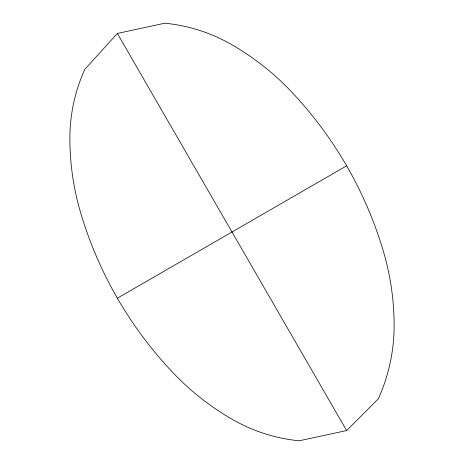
<?xml version="1.0" encoding="UTF-8"?>
<svg xmlns="http://www.w3.org/2000/svg" width="464" height="464" viewBox="0 0 464 464"><rect width="100%" height="100%" fill="white"/><g stroke="black" fill="none" stroke-linecap="round" stroke-linejoin="round"><path stroke-width="0.7" d="M117.363 33.443L84.75 69.443A167.289 167.289 0 0 0 69.878 138.4A261.998 261.998 0 0 0 80.73 213.034A395.809 395.809 0 0 0 172.794 372.488A261.998 261.998 0 0 0 232 419.201A167.289 167.289 0 0 0 299.152 440.8L346.637 430.557L378.328 398.82A177.631 177.631 0 0 0 394.122 325.6A261.998 261.998 0 0 0 383.27 250.966A395.809 395.809 0 0 0 291.206 91.512A261.998 261.998 0 0 0 232 44.799A167.289 167.289 0 0 0 164.848 23.2L117.363 33.443L346.637 430.557M117.363 298.184L346.637 165.816"/></g></svg>
